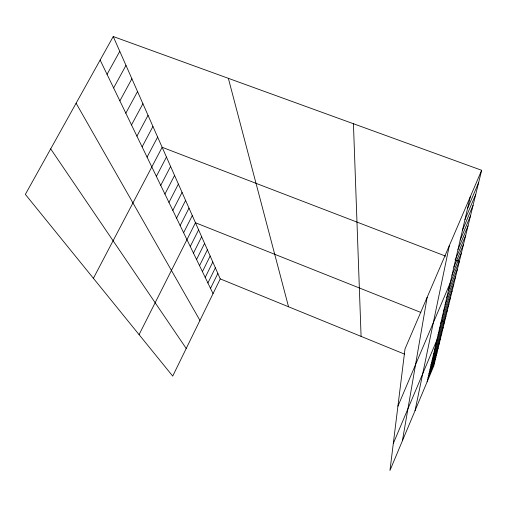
<?xml version="1.0" encoding="UTF-8"?>
<svg xmlns="http://www.w3.org/2000/svg" width="507" height="507" viewBox="0 0 507 507"><rect width="100%" height="100%" fill="white"/><g stroke="black" fill="none" stroke-linecap="round" stroke-linejoin="round"><path stroke-width="0.76" d="M402.419 440.76L427.16 297.292M415.049 410.626L449.341 245.591M427.116 381.847L470.268 196.811M481.65 170.282L405.004 348.93L389.965 470.471L433.738 366.041L481.65 170.282L113.238 36.529L25.35 194.384L172.71 376.105L220.253 278.894L113.238 36.529M433.232 355.603L440.551 338.201M432.122 360.369L439.316 343.258M431.051 364.97L438.118 348.132M430.012 369.407L436.971 352.84M429.017 373.697L435.855 357.391M428.047 377.842L434.778 361.789M440.735 323.434L448.898 304.105M439.379 329.239L447.389 310.252M438.08 334.823L445.945 316.172M393.299 443.511L444.55 321.869L441.667 320.722M435.583 345.527L443.169 327.516M434.385 350.66L441.838 332.96M397.919 406.17L459.348 261.397L455.039 259.742M448.403 290.555L457.415 269.293M446.737 297.698L455.565 276.854M445.14 304.542L453.797 284.097M443.612 311.102L452.092 291.043M442.148 317.395L450.463 297.704M457.979 249.507L468.037 225.894M455.875 258.513L465.711 235.413M453.879 267.088L463.487 244.482M451.971 275.276L461.37 253.132M467.536 208.516L478.627 182.621M464.957 219.588L475.769 194.308M462.511 230.083L473.056 205.386M460.185 240.039L470.483 215.9M210.525 288.388L217.852 273.45M207.914 282.988L215.367 267.829M202.426 271.638L210.158 256.022M205.215 277.405L212.807 262.024M199.543 265.674L207.42 249.818M196.558 259.502L204.581 243.404M193.471 253.113L201.653 236.756M190.271 246.491L198.611 229.874M139.076 334.633L195.461 222.744L420.823 312.426M183.616 232.726L192.292 215.564M180.15 225.564L189.01 208.13M176.563 218.137L185.6 200.411M172.83 210.418L182.064 192.4M168.958 202.407L178.388 184.073M164.927 194.073L174.566 175.422M160.738 185.397L170.593 166.416M156.371 176.366L166.454 157.043M93.396 278.299L162.139 147.277L445.697 256.155M147.068 157.126L157.639 137.086M142.112 146.872L152.943 126.452M136.928 136.149L148.038 115.336M131.503 124.931L142.904 103.713M125.825 113.188L137.53 91.539M119.874 100.868L131.896 78.781M113.625 87.939L125.983 65.39M107.053 74.352L119.772 51.327M220.253 278.894L404.409 354.07M430.937 364.901L433.738 366.041M50.681 148.881L186.227 348.474M76.101 103.225L199.942 320.43M100.139 60.048L213.054 293.623M228.353 78.319L288.54 306.767M353.436 123.733L361.085 336.382"/></g></svg>
